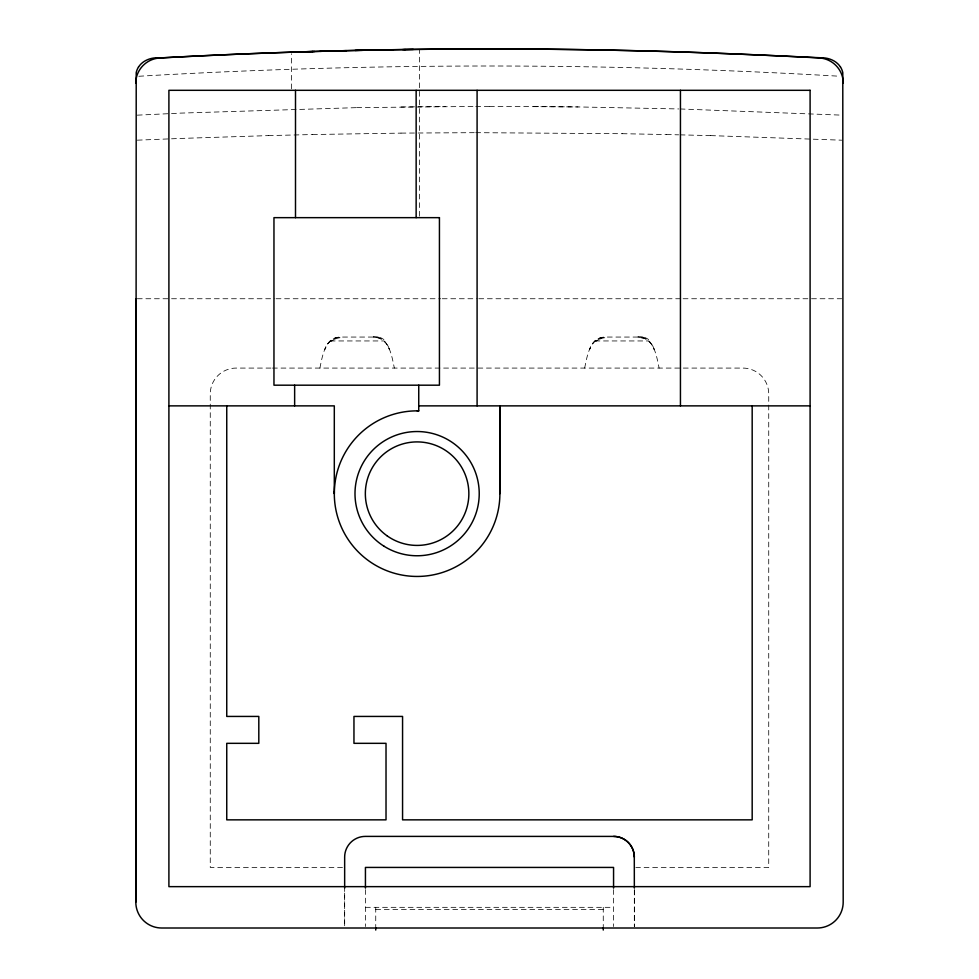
<?xml version="1.0" encoding="UTF-8"?>
<svg xmlns="http://www.w3.org/2000/svg" width="979" height="979" viewBox="0 0 979 979"><rect width="100%" height="100%" fill="white"/><g stroke="black" fill="none" stroke-linecap="round" stroke-linejoin="round"><path stroke-width="0.73" stroke-dasharray="4.89 3.67" d="M344.657 886.644L344.657 926.538L344.657 889.593M419.44 216.139L419.477 49.354M291.375 88.795L291.424 53.71M319.888 368.08C322.36 356.613 324.918 336.739 340.9 337.057L373.342 337.057C389.336 336.739 391.881 356.613 394.353 368.08M584.647 368.08C587.119 356.613 589.664 336.739 605.658 337.057L638.1 337.057C654.082 336.739 656.64 356.613 659.112 368.08M330.829 340.472L327.059 344.535L324.918 349.319A16.582 16.545 0 0 1 330.229 340.949L335.724 337.89L340.9 337.057M595.587 340.472L591.818 344.535L589.676 349.319A16.582 16.545 0 0 1 594.987 340.949L600.482 337.89L605.658 337.057M333.227 338.942L335.748 337.877M597.985 338.942L603.064 337.253M334.488 338.355L335.112 338.098M599.234 338.355L599.87 338.098M137.329 115.155L179.977 113.16M179.965 113.136L356.809 107.641M137.329 140.168L179.977 138.467M179.965 138.455L268.356 135.616M268.344 135.604L312.57 134.539M312.546 134.527L401.023 133.12M356.784 107.617L474.277 106.454M401.047 106.956L445.286 106.54M400.998 133.107L474.252 132.679M475.77 106.417L489.537 106.405M475.745 132.667L622.216 133.707M137.329 298.742L274.536 298.742M276.066 298.742L440.709 298.742M442.239 298.742L477.299 298.742M478.829 298.742L681.592 298.742M683.122 298.742L841.671 298.742M330.229 340.949L384.013 340.949A16.582 16.545 0 0 1 389.324 349.319C387.5 343.201 382.238 338.379 375.936 337.253M594.987 340.949L648.771 340.949A16.582 16.545 0 0 1 654.082 349.319C652.259 343.201 646.997 338.379 640.682 337.253M270.938 368.08L236.123 368.08A25.858 25.858 0 0 0 210.265 393.937L210.265 867.431L343.127 867.431M272.456 368.08L742.877 368.08A25.858 25.858 0 0 1 768.735 393.937L768.723 867.431L635.861 867.431M365.436 907.325L613.564 907.325M375.74 909.381L603.26 909.381M489.5 106.381L577.989 106.931L678.667 108.95M533.775 106.54L578.014 106.956M622.179 133.695L666.43 134.539M666.405 134.527L678.631 134.833M680.136 134.857L710.644 135.616M680.16 108.963L841.671 115.143M710.632 135.604L841.671 140.181M638.1 337.057L645.773 338.942M373.342 337.057L378.518 337.89M643.888 338.098L644.512 338.355M379.13 338.098L379.766 338.355M613.564 889.593L613.564 926.538M603.26 907.325L603.26 926.685M375.74 907.325L375.74 926.685M365.436 889.593L365.436 926.538M138.847 76.264A5993.683 5993.683 0 0 1 840.153 76.276M373.317 336.788A19.286 17.255 88.4 0 1 379.314 337.339M379.828 337.437A12.751 9.766 48.9 0 1 383.89 339.615M331.306 341.328A12.751 7.918 -42.4 0 1 334.549 339.334M335.32 339.015A19.286 16.08 -57.1 0 1 340.851 337.645M638.075 336.788A19.286 17.255 88.4 0 1 644.06 337.339M644.586 337.437A12.751 9.766 48.9 0 1 648.649 339.615M596.052 341.328A12.751 7.918 -42.4 0 1 599.307 339.334M600.078 339.015A19.286 16.08 -57.1 0 1 605.597 337.645M634.343 889.593L634.343 926.538L634.343 889.593"/><path stroke-width="1.47" d="M840.484 67.037A17.181 17.181 0 0 1 842.784 72.63L843.188 902.161A25.858 25.858 0 0 1 817.343 928.006L161.657 928.006A25.858 25.858 0 0 1 135.812 902.136L135.812 298.742M499.902 493.649L499.902 405.869L499.902 493.649A82.799 82.799 0 0 1 416.552 576.447A82.799 82.799 0 0 1 334.316 492.559A82.799 82.799 0 0 1 418.743 410.874L418.755 385.188M334.316 491.813L334.304 493.649L334.304 405.869L168.902 405.869M138.516 67.025C143.081 59.903 152.149 57.076 160.25 57.908C317.857 49.342 475.806 46.906 633.597 50.663C696.093 51.997 758.566 54.959 820.989 57.785C828.43 57.59 836.36 60.576 840.484 67.037M291.387 52.193L293.333 52.132M297.616 51.997L301.948 51.85M305.668 51.74L312.644 51.532M312.13 51.544L314.504 51.483M320.109 51.324L322.789 51.251M322.201 51.263L330.584 51.03M328.357 51.092L331.232 51.018M336.495 50.884L343.274 50.712M342.601 50.737L346.382 50.639M355.096 50.443L362.071 50.296M361.373 50.308L368.288 50.162M367.627 50.174L371.359 50.1M377.38 49.99L383.181 49.88M390.792 49.758L393.374 49.709M402.724 49.574L405.233 49.537M404.792 49.537L413.297 49.427M418.755 405.869L810.098 405.869M634.233 855.781A20.681 20.62 82.9 0 0 613.649 836.409L365.338 836.396A20.681 20.681 0 0 0 344.657 857.09L344.657 888.112M417.103 410.85L418.755 410.874M634.294 855.781L634.343 888.112M752.178 405.869L752.178 819.851L402.565 819.851L402.565 716.432L353.957 716.432L353.957 743.33L386.02 743.33L386.02 819.851L226.749 819.851L226.749 743.33L258.811 743.33L258.811 716.432L226.749 716.432L226.749 405.869M680.442 90.313L680.442 405.869M613.564 888.112L613.564 867.431L365.436 867.431L365.436 888.112M603.26 927.737L603.26 930.05M477.091 90.313L477.091 405.869M416.148 90.313L416.148 217.656M375.74 927.737L375.74 930.05M295.499 90.313L295.499 217.656M294.642 385.188L294.642 405.869M135.812 902.161L136.216 72.617A17.169 17.169 0 0 1 138.516 67.025M135.714 83.252A25.491 25.478 0 0 1 160.262 57.969C379.534 45.903 599.466 46.05 818.75 57.908A25.491 25.478 0 0 1 843.286 83.252M613.649 836.396A20.681 20.681 0 0 1 634.343 857.09M810.098 90.313L168.902 90.313L168.902 886.644L810.098 886.644L810.098 90.313M439.436 217.656L273.961 217.656L273.961 385.188L439.436 385.188L439.436 217.656M384.16 546.306A62.118 62.118 0 0 0 479.184 495.851A62.118 62.118 0 0 0 387.978 438.788A62.118 62.118 0 0 0 384.16 546.306M387.292 535.978A51.765 51.765 0 0 0 468.647 498.299A51.765 51.765 0 0 0 395.345 446.693A51.765 51.765 0 0 0 387.292 535.978"/></g></svg>
